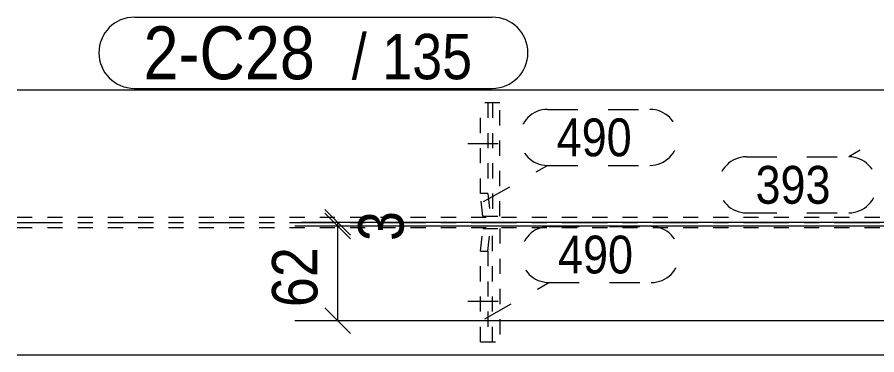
# Model space of a CAD drawing. Header units: millimetres. Extents: x 2 to 825, y 1 to 579.
# Drawn here: x 498.8 to 555.6, y 359.9 to 382.2 of the extents above; entities that cross this region are included whole.
import ezdxf

# ---------------------------------------------------------------- set-up
doc = ezdxf.new("R2010")
doc.units = ezdxf.units.MM
for name, pattern in [('XKITLINE00', [0]), ('XKITLINE01', [4, 1, -1, 1, -1]), ('XKITLINE02', [4, 2, -2]), ('XKITLINE03', [6, 3, -1, 1, -1])]:
    doc.linetypes.add(name, pattern=pattern)
for name, color, linetype, lineweight in [('Bolt', 3, 'Continuous', 0), ('Dimensions', 7, 'Continuous', 0), ('Part', 2, 'Continuous', 0), ('PartMark', 7, 'Continuous', 0)]:
    doc.layers.add(name, color=color, linetype=linetype, lineweight=lineweight)
doc.styles.add('ARIAL', font='ARIAL.TTF')

# ---------------------------------------------------------------- blocks, each defined once
blk = doc.blocks.new('*A124')
at = {"layer": 'Bolt', "color": 3, "linetype": 'XKITLINE02', "lineweight": 0}
blk.add_line((528.561, 373.818), (531.544, 373.818), dxfattribs=at)
blk = doc.blocks.new('*A125')
at = {"layer": 'Bolt', "color": 3, "linetype": 'XKITLINE02', "lineweight": 0}
blk.add_line((528.561, 363.418), (531.544, 363.418), dxfattribs=at)
blk = doc.blocks.new('*A128')
at = {"layer": 'Part', "color": 2, "linetype": 'XKITLINE00', "lineweight": 0}
for p, q in [((498.785, 377.368), (625.139, 377.368)), ((625.139, 359.868), (625.139, 377.368)), ((498.785, 359.868), (596.322, 359.868)), ((597.222, 359.868), (625.139, 359.868))]:
    blk.add_line(p, q, dxfattribs=at)
at = {"layer": 'Part', "color": 7, "linetype": 'XKITLINE01', "lineweight": 0}
for p, q in [((498.785, 368.968), (625.139, 368.968)), ((498.785, 368.268), (625.139, 368.268)), ((596.322, 359.868), (597.222, 359.868))]:
    blk.add_line(p, q, dxfattribs=at)
at = {"layer": 'Part', "color": 7, "linetype": 'XKITLINE03', "lineweight": 0}
blk.add_line((498.785, 368.618), (635.084, 368.618), dxfattribs=at)
blk = doc.blocks.new('*A134')
at = {"layer": 'Part', "color": 7, "linetype": 'XKITLINE01', "lineweight": 0}
for p, q in [((530.684, 376.518), (529.4, 376.518)), ((529.4, 370.518), (529.4, 376.518)), ((529.897, 376.518), (529.897, 370.518)), ((530.187, 376.518), (530.187, 369.018)), ((530.684, 369.018), (530.684, 376.518)), ((529.897, 370.518), (529.4, 370.518)), ((529.557, 369.018), (529.4, 370.518)), ((529.897, 370.518), (530.055, 369.018)), ((529.557, 369.018), (530.684, 369.018))]:
    blk.add_line(p, q, dxfattribs=at)
blk = doc.blocks.new('*A135')
at = {"layer": 'Part', "color": 7, "linetype": 'XKITLINE01', "lineweight": 0}
for p, q in [((529.4, 366.718), (529.557, 368.218)), ((529.557, 368.218), (530.684, 368.218)), ((529.897, 366.718), (530.055, 368.218)), ((530.187, 360.718), (530.187, 368.218)), ((530.684, 368.218), (530.684, 360.718)), ((529.4, 360.718), (529.4, 366.718)), ((529.4, 366.718), (529.897, 366.718)), ((529.897, 366.718), (529.897, 360.718)), ((529.4, 360.718), (530.684, 360.718))]:
    blk.add_line(p, q, dxfattribs=at)
blk = doc.blocks.new('*A338')
at = {"layer": 'Dimensions', "color": 7, "linetype": 'XKITLINE00', "lineweight": 0}
for p, q in [((519.124, 369.217), (520.821, 367.52)), ((619.376, 368.368), (517.123, 368.368)), ((519.973, 362.118), (519.973, 368.368)), ((519.124, 362.967), (520.821, 361.27)), ((619.376, 362.118), (517.123, 362.118))]:
    blk.add_line(p, q, dxfattribs=at)
at = {"layer": 'Dimensions', "color": 3}
for p in [(519.973, 368.368), (519.973, 362.118)]:
    blk.add_point(p, dxfattribs=at)
at = {"layer": 'Dimensions', "color": 3, "style": 'ARIAL', "width": 0.85}
blk.add_text('62', height=3, rotation=90.0002, dxfattribs=at).set_placement((518.623, 363.018))
blk = doc.blocks.new('*A339')
at = {"layer": 'Dimensions', "color": 7, "linetype": 'XKITLINE00', "lineweight": 0}
for p, q in [((519.124, 369.467), (520.821, 367.77)), ((519.124, 369.217), (520.821, 367.52)), ((624.139, 368.618), (517.573, 368.618)), ((619.376, 368.368), (517.573, 368.368)), ((519.973, 368.368), (519.973, 368.618))]:
    blk.add_line(p, q, dxfattribs=at)
at = {"layer": 'Dimensions', "color": 3}
for p in [(519.973, 368.618), (519.973, 368.368)]:
    blk.add_point(p, dxfattribs=at)
at = {"layer": 'Dimensions', "color": 3, "style": 'ARIAL', "width": 0.85}
blk.add_text('3', height=3, rotation=90.0002, dxfattribs=at).set_placement((524.323, 367.38))
blk = doc.blocks.new('*A344')
at = {"layer": 'PartMark', "color": 7, "linetype": 'XKITLINE02', "lineweight": 0}
for p, q in [((533.929, 368.34), (540.691, 368.34)), ((529.686, 362.247), (533.929, 364.64)), ((533.929, 364.64), (540.691, 364.64))]:
    blk.add_line(p, q, dxfattribs=at)
for centre, start, end in [((533.929, 366.49), 90, 270), ((540.691, 366.49), 270, 90)]:
    blk.add_arc(centre, 1.85, start, end, dxfattribs=at)
at = {"layer": 'PartMark', "color": 3, "style": 'ARIAL', "width": 0.85}
blk.add_text('490', height=2.5, dxfattribs=at).set_placement((534.529, 365.24))
blk = doc.blocks.new('*A345')
at = {"layer": 'PartMark', "color": 7, "linetype": 'XKITLINE02', "lineweight": 0}
for p, q in [((533.839, 376.08), (540.602, 376.08)), ((529.596, 369.987), (533.839, 372.38)), ((533.839, 372.38), (540.602, 372.38))]:
    blk.add_line(p, q, dxfattribs=at)
for centre, start, end in [((533.839, 374.23), 90, 270), ((540.602, 374.23), 270, 90)]:
    blk.add_arc(centre, 1.85, start, end, dxfattribs=at)
at = {"layer": 'PartMark', "color": 3, "style": 'ARIAL', "width": 0.85}
blk.add_text('490', height=2.5, dxfattribs=at).set_placement((534.439, 372.98))
blk = doc.blocks.new('*A350')
at = {"layer": 'PartMark', "color": 7, "linetype": 'XKITLINE02', "lineweight": 0}
for p, q in [((557.985, 375.339), (553.742, 372.946)), ((546.979, 372.946), (553.742, 372.946)), ((546.979, 369.246), (553.742, 369.246))]:
    blk.add_line(p, q, dxfattribs=at)
for centre, start, end in [((546.979, 371.096), 90, 270), ((553.742, 371.096), 270, 90)]:
    blk.add_arc(centre, 1.85, start, end, dxfattribs=at)
at = {"layer": 'PartMark', "color": 3, "style": 'ARIAL', "width": 0.85}
blk.add_text('393', height=2.5, dxfattribs=at).set_placement((547.579, 369.846))
blk = doc.blocks.new('*A351')
at = {"layer": 'PartMark', "color": 7, "linetype": 'XKITLINE00', "lineweight": 0}
for p, q in [((506.535, 382.168), (530.183, 382.168)), ((506.535, 377.468), (530.183, 377.468))]:
    blk.add_line(p, q, dxfattribs=at)
for centre, start, end in [((506.535, 379.818), 90, 270), ((530.183, 379.818), 270, 90)]:
    blk.add_arc(centre, 2.35, start, end, dxfattribs=at)
at = {"layer": 'PartMark', "color": 1, "style": 'ARIAL', "width": 0.85}
blk.add_text('2-C28', height=3.5, dxfattribs=at).set_placement((507.135, 378.068))
at = {"layer": 'PartMark', "color": 3, "style": 'ARIAL', "width": 0.85}
for s, p in [('/', (520.896, 378.068)), ('135', (522.908, 378.068))]:
    blk.add_text(s, height=3, dxfattribs=at).set_placement(p)

msp = doc.modelspace()

# ---------------------------------------------------------------- block references
at = {"lineweight": 0}
for name in ['*A351', '*A128', '*A134', '*A345', '*A350', '*A124', '*A339', '*A338', '*A135', '*A344', '*A125']:
    msp.add_blockref(name, (0, 0), dxfattribs=at)

doc.saveas('drawing.dxf')
